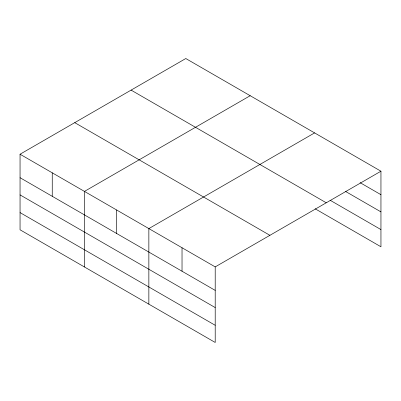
<?xml version="1.0" encoding="UTF-8"?>
<svg xmlns="http://www.w3.org/2000/svg" width="401" height="401" viewBox="0 0 401 401"><rect width="100%" height="100%" fill="white"/><g stroke="black" fill="none" stroke-linecap="round" stroke-linejoin="round"><path stroke-width="0.6" d="M20.05 154.225L215.207 266.896L215.207 342.469L20.05 229.793L20.05 154.225L185.793 58.531L380.95 171.207L380.95 246.775L315.131 208.776M250.194 95.714L84.451 191.407L84.451 266.976M314.595 132.896L148.856 228.59L148.856 304.158M215.207 266.896L380.95 171.207M360.083 182.645L380.95 194.696M345.632 191.493L380.95 211.883M330.113 200.239L380.95 229.588M131.097 90.11L326.254 202.786M74.746 122.646L269.903 235.317M20.05 177.708L215.207 290.384M20.05 194.896L215.207 307.572M20.05 212.605L215.207 325.281M182.029 247.743L182.029 271.231M116.651 209.999L116.651 233.482M52.25 172.816L52.25 196.3"/></g></svg>
